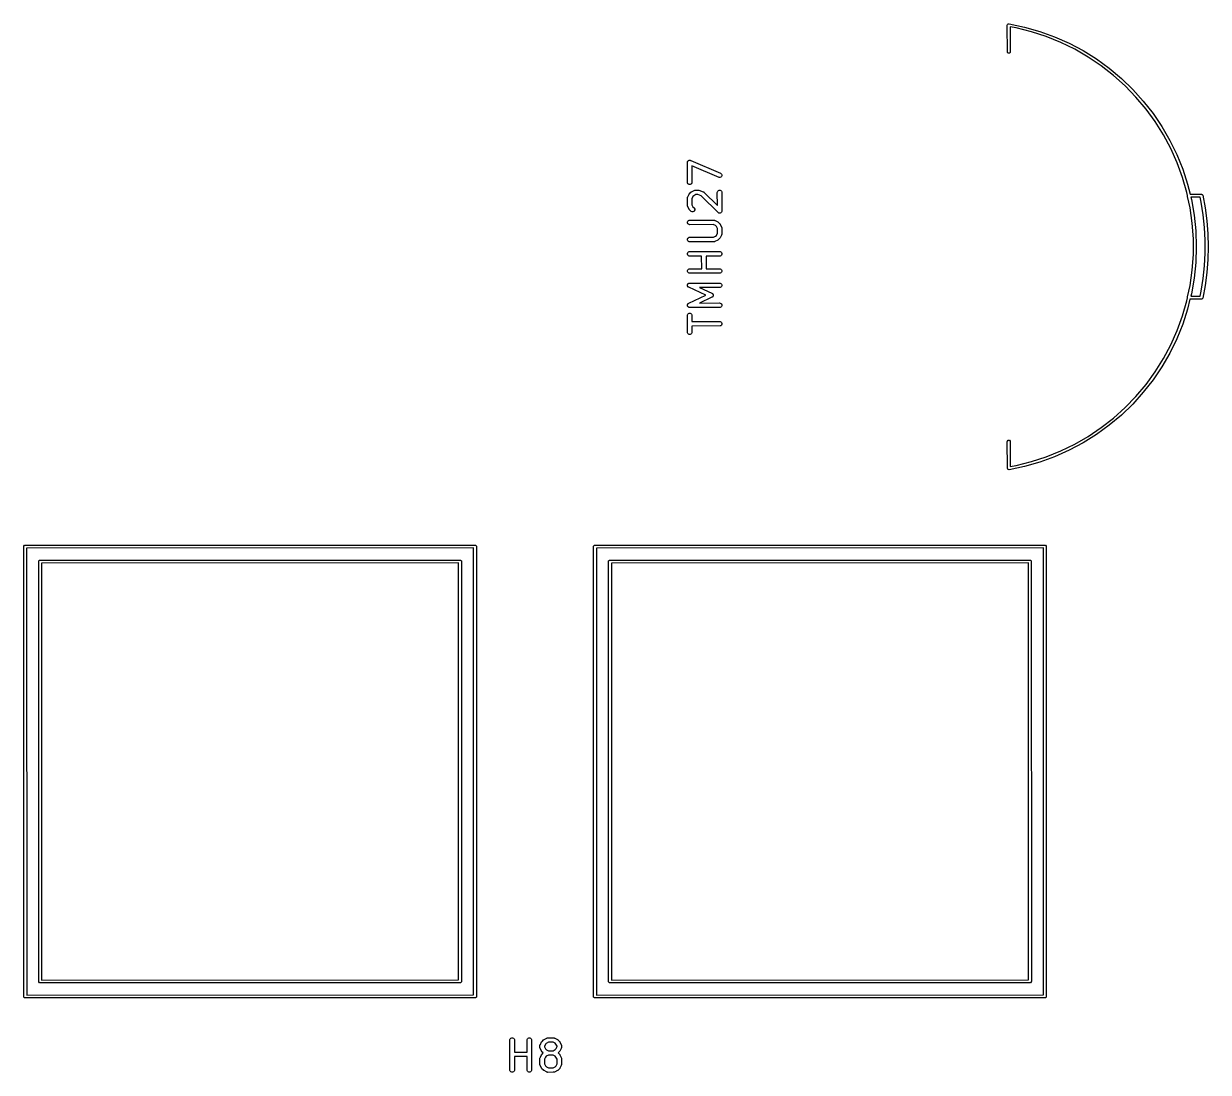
# Model space of a CAD drawing. Extents: x 2.69 to 5.92, y -6.99 to -1.37.
# Drawn here: x 4.348 to 5.904, y -4.096 to -2.719 of the extents above; entities that cross this region are included whole.
import ezdxf

# ---------------------------------------------------------------- set-up
doc = ezdxf.new("R2010")
doc.units = 0
doc.header["$MEASUREMENT"] = 0
doc.layers.add('BLACK', color=7, linetype='CONTINUOUS')

msp = doc.modelspace()

# ---------------------------------------------------------------- linework, layer by layer
at = {"layer": 'BLACK', "linetype": 'CONTINUOUS'}
for p, q in [((5.6397, -2.721), (5.6398, -2.7202)), ((5.6398, -2.7567), (5.6397, -2.721)), ((5.6398, -2.7202), (5.6399, -2.7202)), ((5.6399, -2.7201), (5.6408, -2.7192)), ((5.6399, -2.7202), (5.6399, -2.7201)), ((5.6408, -2.7192), (5.6408, -2.7192)), ((5.6408, -2.7192), (5.6409, -2.7192)), ((5.6409, -2.7192), (5.6411, -2.7192)), ((5.6411, -2.7192), (5.642, -2.7191)), ((5.642, -2.7191), (5.6623, -2.7234)), ((5.642, -2.7191), (5.642, -2.7191)), ((5.6514, -2.7247), (5.6435, -2.7233)), ((5.6435, -2.7233), (5.6436, -2.7559)), ((5.6713, -2.7296), (5.6514, -2.7247)), ((5.6623, -2.7234), (5.6822, -2.7291)), ((5.6908, -2.736), (5.6713, -2.7296)), ((5.6822, -2.7291), (5.7018, -2.7362)), ((5.7098, -2.7436), (5.6908, -2.736)), ((5.7018, -2.7362), (5.7207, -2.7446)), ((5.7282, -2.7526), (5.7098, -2.7436)), ((5.7207, -2.7446), (5.7391, -2.7543)), ((5.6409, -2.7577), (5.6398, -2.7567)), ((5.6424, -2.7577), (5.6409, -2.7577)), ((5.6435, -2.7567), (5.6424, -2.7577)), ((5.6436, -2.7559), (5.6435, -2.7567)), ((5.746, -2.7628), (5.7282, -2.7526)), ((5.7391, -2.7543), (5.7567, -2.7653)), ((5.763, -2.7743), (5.746, -2.7628)), ((5.7567, -2.7653), (5.7735, -2.7775)), ((5.7791, -2.7869), (5.763, -2.7743)), ((5.7735, -2.7775), (5.7894, -2.7908)), ((5.7943, -2.8006), (5.7791, -2.7869)), ((5.7894, -2.7908), (5.8043, -2.8053)), ((5.8086, -2.8154), (5.7943, -2.8006)), ((5.8043, -2.8053), (5.8182, -2.8207)), ((5.8218, -2.8311), (5.8086, -2.8154)), ((5.8182, -2.8207), (5.831, -2.837)), ((5.8338, -2.8476), (5.8218, -2.8311)), ((5.831, -2.837), (5.8426, -2.8542)), ((5.8447, -2.865), (5.8338, -2.8476)), ((5.8426, -2.8542), (5.853, -2.8722)), ((5.8543, -2.8831), (5.8447, -2.865)), ((5.853, -2.8722), (5.8621, -2.8909)), ((5.8626, -2.9018), (5.8543, -2.8831)), ((5.8621, -2.8909), (5.8699, -2.9101)), ((5.2197, -2.9006), (5.22, -2.9001)), ((5.2197, -2.9012), (5.2197, -2.9006)), ((5.2197, -2.9006), (5.2197, -2.9006)), ((5.2197, -2.9006), (5.2197, -2.9006)), ((5.2197, -2.928), (5.2197, -2.9012)), ((5.22, -2.9001), (5.2202, -2.8996)), ((5.2202, -2.8995), (5.2206, -2.8991)), ((5.2202, -2.8996), (5.2202, -2.8995)), ((5.2202, -2.8995), (5.2202, -2.8995)), ((5.2206, -2.8991), (5.221, -2.8987)), ((5.221, -2.8987), (5.2215, -2.8985)), ((5.221, -2.8987), (5.221, -2.8987)), ((5.221, -2.8987), (5.221, -2.8987)), ((5.2215, -2.8985), (5.2221, -2.8983)), ((5.2221, -2.8983), (5.2221, -2.8983)), ((5.2221, -2.8983), (5.2221, -2.8983)), ((5.2221, -2.8983), (5.2226, -2.8983)), ((5.2226, -2.8983), (5.2232, -2.8983)), ((5.2232, -2.8983), (5.2232, -2.8983)), ((5.2232, -2.8983), (5.2232, -2.8983)), ((5.2232, -2.8983), (5.2238, -2.8986)), ((5.2238, -2.8986), (5.2243, -2.8987)), ((5.2243, -2.8987), (5.2243, -2.8988)), ((5.2243, -2.8988), (5.2632, -2.9154)), ((5.2614, -2.921), (5.2255, -2.9057)), ((5.2255, -2.9057), (5.2256, -2.9274)), ((5.8697, -2.9211), (5.8626, -2.9018)), ((5.2625, -2.921), (5.2614, -2.921)), ((5.2636, -2.9205), (5.2625, -2.921)), ((5.2632, -2.9154), (5.2637, -2.9156)), ((5.2644, -2.9197), (5.2636, -2.9205)), ((5.2637, -2.9156), (5.2645, -2.9165)), ((5.2649, -2.9187), (5.2644, -2.9197)), ((5.2645, -2.9165), (5.2649, -2.9175)), ((5.2649, -2.9175), (5.2649, -2.9187)), ((5.8753, -2.9408), (5.8697, -2.9211)), ((5.8699, -2.9101), (5.8763, -2.9298)), ((5.2202, -2.9291), (5.2197, -2.928)), ((5.221, -2.9299), (5.2202, -2.9291)), ((5.2221, -2.9303), (5.221, -2.9299)), ((5.2232, -2.9303), (5.2221, -2.9303)), ((5.2243, -2.9299), (5.2232, -2.9303)), ((5.2251, -2.9291), (5.2243, -2.9299)), ((5.2255, -2.928), (5.2251, -2.9291)), ((5.2251, -2.9398), (5.2288, -2.9379)), ((5.2256, -2.9274), (5.2255, -2.928)), ((5.2288, -2.9379), (5.2293, -2.9377)), ((5.2293, -2.9377), (5.2295, -2.9377)), ((5.2295, -2.9377), (5.2296, -2.9377)), ((5.2296, -2.9377), (5.2301, -2.9377)), ((5.2301, -2.9377), (5.2305, -2.9376)), ((5.2305, -2.9376), (5.2306, -2.9377)), ((5.2306, -2.9377), (5.2339, -2.9376)), ((5.2339, -2.9376), (5.2342, -2.9376)), ((5.2342, -2.9376), (5.2342, -2.9376)), ((5.2342, -2.9376), (5.2343, -2.9377)), ((5.2343, -2.9377), (5.2345, -2.9377)), ((5.2345, -2.9377), (5.2348, -2.9378)), ((5.2348, -2.9378), (5.2404, -2.9396)), ((5.2591, -2.94), (5.2595, -2.9389)), ((5.2595, -2.9389), (5.2604, -2.9381)), ((5.2604, -2.9381), (5.2614, -2.9377)), ((5.2614, -2.9377), (5.2626, -2.9377)), ((5.2626, -2.9377), (5.2636, -2.9381)), ((5.2636, -2.9381), (5.2645, -2.9389)), ((5.2645, -2.9389), (5.2649, -2.94)), ((5.8763, -2.9298), (5.8796, -2.943)), ((5.2197, -2.9475), (5.2198, -2.9474)), ((5.2197, -2.9481), (5.2197, -2.9475)), ((5.2197, -2.957), (5.2197, -2.9481)), ((5.2198, -2.9473), (5.22, -2.9468)), ((5.2198, -2.9474), (5.2198, -2.9473)), ((5.22, -2.9468), (5.2202, -2.9464)), ((5.2202, -2.9464), (5.2219, -2.943)), ((5.2202, -2.9464), (5.2202, -2.9464)), ((5.2219, -2.943), (5.222, -2.9428)), ((5.222, -2.9428), (5.2221, -2.9427)), ((5.2221, -2.9426), (5.2222, -2.9425)), ((5.2221, -2.9427), (5.2221, -2.9426)), ((5.2222, -2.9425), (5.2224, -2.9423)), ((5.2224, -2.9423), (5.2243, -2.9404)), ((5.2243, -2.9404), (5.2245, -2.9402)), ((5.2245, -2.9402), (5.2246, -2.9401)), ((5.2246, -2.9401), (5.2247, -2.94)), ((5.2246, -2.9401), (5.2246, -2.9401)), ((5.2247, -2.94), (5.2251, -2.9398)), ((5.2268, -2.9461), (5.2255, -2.9488)), ((5.2255, -2.9488), (5.2256, -2.9568)), ((5.228, -2.9449), (5.2268, -2.9461)), ((5.2308, -2.9435), (5.228, -2.9449)), ((5.2333, -2.9435), (5.2308, -2.9435)), ((5.2378, -2.945), (5.2333, -2.9435)), ((5.2604, -2.9674), (5.2378, -2.945)), ((5.2404, -2.9396), (5.241, -2.9399)), ((5.241, -2.9399), (5.241, -2.9399)), ((5.241, -2.9399), (5.2411, -2.94)), ((5.2411, -2.94), (5.2415, -2.9403)), ((5.2415, -2.9403), (5.2418, -2.9406)), ((5.2418, -2.9406), (5.2419, -2.9407)), ((5.2419, -2.9407), (5.2591, -2.9579)), ((5.259, -2.9406), (5.2591, -2.94)), ((5.2591, -2.9579), (5.259, -2.9406)), ((5.2649, -2.94), (5.265, -2.9649)), ((5.8761, -2.9446), (5.8753, -2.9408)), ((5.8761, -2.9456), (5.8761, -2.9446)), ((5.8764, -2.9459), (5.8761, -2.9456)), ((5.8796, -2.9608), (5.8764, -2.9459)), ((5.8796, -2.943), (5.8942, -2.9428)), ((5.8927, -2.9466), (5.8805, -2.9468)), ((5.8805, -2.9468), (5.8813, -2.95)), ((5.8813, -2.95), (5.8849, -2.9704)), ((5.8941, -2.9534), (5.8927, -2.9466)), ((5.8969, -2.97), (5.8941, -2.9534)), ((5.8942, -2.9428), (5.8944, -2.9428)), ((5.8944, -2.9428), (5.8945, -2.9428)), ((5.8945, -2.9428), (5.8946, -2.9429)), ((5.8946, -2.9429), (5.895, -2.9429)), ((5.895, -2.9429), (5.8952, -2.9431)), ((5.8952, -2.9431), (5.8956, -2.9433)), ((5.8956, -2.9433), (5.8959, -2.9438)), ((5.8959, -2.9438), (5.8961, -2.944)), ((5.8961, -2.944), (5.8961, -2.9441)), ((5.8961, -2.9441), (5.8962, -2.9443)), ((5.8962, -2.9443), (5.8994, -2.961)), ((5.2197, -2.9571), (5.2197, -2.957)), ((5.2197, -2.9575), (5.2197, -2.9571)), ((5.2197, -2.958), (5.2197, -2.9575)), ((5.2198, -2.9581), (5.2197, -2.958)), ((5.2198, -2.9582), (5.2198, -2.9581)), ((5.22, -2.9588), (5.2198, -2.9582)), ((5.2219, -2.9625), (5.22, -2.9588)), ((5.2221, -2.9628), (5.2219, -2.9625)), ((5.2221, -2.9629), (5.2221, -2.9628)), ((5.2222, -2.963), (5.2221, -2.9629)), ((5.2222, -2.9631), (5.2222, -2.963)), ((5.2224, -2.9633), (5.2222, -2.9631)), ((5.2247, -2.9655), (5.2224, -2.9633)), ((5.2258, -2.966), (5.2247, -2.9655)), ((5.2256, -2.9568), (5.227, -2.9595)), ((5.227, -2.966), (5.2258, -2.966)), ((5.227, -2.9595), (5.2285, -2.961)), ((5.228, -2.9655), (5.227, -2.966)), ((5.2288, -2.9647), (5.228, -2.9655)), ((5.2285, -2.961), (5.2288, -2.9614)), ((5.2288, -2.9614), (5.2293, -2.9625)), ((5.2293, -2.9636), (5.2288, -2.9647)), ((5.2293, -2.9625), (5.2293, -2.9636)), ((5.2611, -2.9677), (5.2604, -2.9674)), ((5.2614, -2.9678), (5.2611, -2.9677)), ((5.2626, -2.9678), (5.2614, -2.9678)), ((5.2614, -2.9678), (5.2614, -2.9678)), ((5.2636, -2.9674), (5.2626, -2.9678)), ((5.2645, -2.9666), (5.2636, -2.9674)), ((5.2648, -2.9658), (5.2645, -2.9666)), ((5.2649, -2.9655), (5.2648, -2.9658)), ((5.265, -2.9649), (5.2649, -2.9655)), ((5.8824, -2.9811), (5.8796, -2.9608)), ((5.8987, -2.9866), (5.8969, -2.97)), ((5.8994, -2.961), (5.9017, -2.9779)), ((5.2197, -2.9794), (5.2202, -2.9783)), ((5.2197, -2.9805), (5.2197, -2.9794)), ((5.2202, -2.9816), (5.2197, -2.9805)), ((5.2202, -2.9783), (5.221, -2.9775)), ((5.221, -2.9824), (5.2202, -2.9816)), ((5.221, -2.9775), (5.2221, -2.977)), ((5.2221, -2.9828), (5.221, -2.9824)), ((5.2221, -2.977), (5.2545, -2.977)), ((5.2226, -2.9829), (5.2221, -2.9828)), ((5.2537, -2.9828), (5.2226, -2.9829)), ((5.2564, -2.9842), (5.2537, -2.9828)), ((5.2545, -2.977), (5.2551, -2.977)), ((5.2551, -2.977), (5.2552, -2.9771)), ((5.2552, -2.9771), (5.2553, -2.9771)), ((5.2553, -2.9771), (5.2558, -2.9773)), ((5.2558, -2.9773), (5.2561, -2.9775)), ((5.2561, -2.9775), (5.2562, -2.9775)), ((5.2562, -2.9775), (5.2596, -2.9792)), ((5.2577, -2.9853), (5.2564, -2.9842)), ((5.2591, -2.9881), (5.2577, -2.9853)), ((5.2596, -2.9792), (5.2598, -2.9793)), ((5.2598, -2.9793), (5.2599, -2.9794)), ((5.2599, -2.9794), (5.2599, -2.9794)), ((5.2599, -2.9794), (5.2601, -2.9795)), ((5.2601, -2.9795), (5.2603, -2.9797)), ((5.2603, -2.9797), (5.2622, -2.9816)), ((5.2622, -2.9816), (5.2624, -2.9818)), ((5.2624, -2.9818), (5.2625, -2.9819)), ((5.2625, -2.9819), (5.2625, -2.9819)), ((5.2625, -2.9819), (5.2626, -2.982)), ((5.2626, -2.982), (5.2627, -2.9824)), ((5.2627, -2.9824), (5.2646, -2.9861)), ((5.8839, -3.0016), (5.8824, -2.9811)), ((5.8849, -2.9704), (5.8871, -2.9911)), ((5.9017, -2.9779), (5.9031, -2.9948)), ((5.2197, -3.0019), (5.2202, -3.0008)), ((5.2202, -3.0008), (5.221, -3)), ((5.221, -3), (5.2221, -2.9995)), ((5.2221, -2.9995), (5.2539, -2.9995)), ((5.2539, -2.9995), (5.2566, -2.9981)), ((5.2566, -2.9981), (5.2578, -2.9969)), ((5.2578, -2.9969), (5.2591, -2.9942)), ((5.2591, -2.9942), (5.2591, -2.9881)), ((5.2622, -3.0007), (5.2603, -3.0027)), ((5.2625, -3.0005), (5.2622, -3.0007)), ((5.2626, -3.0003), (5.2625, -3.0004)), ((5.2625, -3.0004), (5.2625, -3.0005)), ((5.2628, -3), (5.2626, -3.0003)), ((5.2626, -3.0003), (5.2626, -3.0003)), ((5.2644, -2.9966), (5.2628, -3)), ((5.2645, -2.9966), (5.2644, -2.9966)), ((5.2646, -2.9962), (5.2645, -2.9966)), ((5.2646, -2.9861), (5.2648, -2.9867)), ((5.2648, -2.9957), (5.2646, -2.9962)), ((5.2648, -2.9867), (5.2649, -2.9868)), ((5.2649, -2.9956), (5.2648, -2.9957)), ((5.2649, -2.9868), (5.2649, -2.9869)), ((5.2649, -2.9869), (5.2649, -2.9874)), ((5.2649, -2.9874), (5.2649, -2.9878)), ((5.2649, -2.9878), (5.2649, -2.9879)), ((5.2649, -2.9879), (5.265, -2.9949)), ((5.265, -2.9949), (5.2649, -2.9955)), ((5.2649, -2.9955), (5.2649, -2.9956)), ((5.8871, -2.9911), (5.8878, -3.0118)), ((5.8996, -3.0034), (5.8987, -2.9866)), ((5.9031, -2.9948), (5.9035, -3.0118)), ((5.2197, -3.003), (5.2197, -3.0019)), ((5.2202, -3.0041), (5.2197, -3.003)), ((5.221, -3.0049), (5.2202, -3.0041)), ((5.2221, -3.0053), (5.221, -3.0049)), ((5.2226, -3.0054), (5.2221, -3.0053)), ((5.254, -3.0053), (5.2226, -3.0054)), ((5.2541, -3.0054), (5.254, -3.0053)), ((5.2546, -3.0053), (5.2541, -3.0054)), ((5.2551, -3.0053), (5.2546, -3.0053)), ((5.2552, -3.0053), (5.2551, -3.0053)), ((5.2553, -3.0053), (5.2552, -3.0053)), ((5.2558, -3.0051), (5.2553, -3.0053)), ((5.2595, -3.0032), (5.2558, -3.0051)), ((5.2599, -3.003), (5.2595, -3.0032)), ((5.26, -3.0029), (5.2599, -3.003)), ((5.2601, -3.0029), (5.26, -3.0029)), ((5.2603, -3.0027), (5.2601, -3.0028)), ((5.2601, -3.0028), (5.2601, -3.0029)), ((5.8839, -3.0118), (5.8839, -3.0016)), ((5.8839, -3.0221), (5.8839, -3.0118)), ((5.8839, -3.0118), (5.8839, -3.0118)), ((5.8878, -3.0118), (5.8871, -3.0326)), ((5.8878, -3.0118), (5.8878, -3.0118)), ((5.8996, -3.0118), (5.8996, -3.0034)), ((5.8996, -3.0202), (5.8996, -3.0118)), ((5.9035, -3.0118), (5.9031, -3.0288)), ((5.2197, -3.0206), (5.2202, -3.0195)), ((5.2197, -3.0218), (5.2197, -3.0206)), ((5.2202, -3.0228), (5.2197, -3.0218)), ((5.2202, -3.0195), (5.221, -3.0187)), ((5.221, -3.0236), (5.2202, -3.0228)), ((5.221, -3.0187), (5.2221, -3.0183)), ((5.2221, -3.0241), (5.221, -3.0236)), ((5.2221, -3.0183), (5.262, -3.0182)), ((5.2226, -3.0241), (5.2221, -3.0241)), ((5.2384, -3.0241), (5.2226, -3.0241)), ((5.2385, -3.0408), (5.2384, -3.0241)), ((5.2626, -3.0241), (5.2443, -3.0241)), ((5.2443, -3.0241), (5.2443, -3.0408)), ((5.262, -3.0182), (5.2626, -3.0183)), ((5.2626, -3.0183), (5.2636, -3.0187)), ((5.2636, -3.0236), (5.2626, -3.0241)), ((5.2636, -3.0187), (5.2645, -3.0195)), ((5.2645, -3.0228), (5.2636, -3.0236)), ((5.2645, -3.0195), (5.2649, -3.0206)), ((5.2649, -3.0218), (5.2645, -3.0228)), ((5.2649, -3.0206), (5.2649, -3.0218)), ((5.8824, -3.0425), (5.8839, -3.0221)), ((5.8987, -3.037), (5.8996, -3.0202)), ((5.9031, -3.0288), (5.9017, -3.0457)), ((5.2197, -3.0431), (5.2202, -3.042)), ((5.2197, -3.0443), (5.2197, -3.0431)), ((5.2202, -3.0453), (5.2197, -3.0443)), ((5.2202, -3.042), (5.221, -3.0412)), ((5.221, -3.0461), (5.2202, -3.0453)), ((5.221, -3.0412), (5.2221, -3.0408)), ((5.2221, -3.0466), (5.221, -3.0461)), ((5.2221, -3.0408), (5.2385, -3.0408)), ((5.2226, -3.0466), (5.2221, -3.0466)), ((5.2626, -3.0466), (5.2226, -3.0466)), ((5.2443, -3.0408), (5.262, -3.0407)), ((5.262, -3.0407), (5.2626, -3.0408)), ((5.2626, -3.0408), (5.2636, -3.0412)), ((5.2636, -3.0461), (5.2626, -3.0466)), ((5.2636, -3.0412), (5.2645, -3.042)), ((5.2645, -3.0453), (5.2636, -3.0461)), ((5.2645, -3.042), (5.2649, -3.0431)), ((5.2649, -3.0443), (5.2645, -3.0453)), ((5.2649, -3.0431), (5.2649, -3.0443)), ((5.8796, -3.0628), (5.8824, -3.0425)), ((5.8871, -3.0326), (5.8849, -3.0532)), ((5.8969, -3.0537), (5.8987, -3.037)), ((5.9017, -3.0457), (5.8994, -3.0626)), ((5.2197, -3.0619), (5.2198, -3.0618)), ((5.2197, -3.0624), (5.2197, -3.0619)), ((5.2197, -3.0629), (5.2197, -3.0624)), ((5.2197, -3.063), (5.2197, -3.0629)), ((5.2197, -3.0629), (5.2197, -3.0629)), ((5.2199, -3.0635), (5.2197, -3.063)), ((5.2198, -3.0617), (5.22, -3.0613)), ((5.2198, -3.0618), (5.2198, -3.0617)), ((5.2201, -3.064), (5.2199, -3.0635)), ((5.22, -3.0613), (5.2202, -3.0608)), ((5.2202, -3.0607), (5.2206, -3.0603)), ((5.2202, -3.0608), (5.2202, -3.0607)), ((5.2202, -3.0607), (5.2202, -3.0607)), ((5.2206, -3.0603), (5.221, -3.06)), ((5.221, -3.06), (5.2211, -3.0599)), ((5.2211, -3.0599), (5.2216, -3.0597)), ((5.2211, -3.0599), (5.2211, -3.0599)), ((5.2216, -3.0597), (5.2221, -3.0595)), ((5.2221, -3.0595), (5.2221, -3.0595)), ((5.2221, -3.0595), (5.2222, -3.0595)), ((5.2222, -3.0595), (5.2227, -3.0595)), ((5.2227, -3.0595), (5.262, -3.0595)), ((5.262, -3.0595), (5.2626, -3.0595)), ((5.2626, -3.0595), (5.2636, -3.06)), ((5.2636, -3.06), (5.2645, -3.0608)), ((5.2645, -3.0608), (5.2649, -3.0619)), ((5.2649, -3.063), (5.2645, -3.0641)), ((5.2649, -3.0619), (5.2649, -3.063)), ((5.8764, -3.0777), (5.8796, -3.0628)), ((5.8849, -3.0532), (5.8813, -3.0736)), ((5.8941, -3.0702), (5.8969, -3.0537)), ((5.8994, -3.0626), (5.8962, -3.0793)), ((5.2202, -3.064), (5.2201, -3.064)), ((5.2202, -3.0641), (5.2202, -3.064)), ((5.2205, -3.0644), (5.2202, -3.0641)), ((5.2209, -3.0648), (5.2205, -3.0644)), ((5.221, -3.0649), (5.2209, -3.0648)), ((5.2211, -3.0649), (5.221, -3.0649)), ((5.221, -3.0649), (5.221, -3.0649)), ((5.2214, -3.0651), (5.2211, -3.0649)), ((5.2438, -3.0755), (5.2214, -3.0651)), ((5.2214, -3.086), (5.2438, -3.0755)), ((5.2626, -3.0653), (5.2358, -3.0654)), ((5.2358, -3.0654), (5.252, -3.0729)), ((5.2519, -3.0782), (5.2358, -3.0858)), ((5.2523, -3.0781), (5.2519, -3.0782)), ((5.252, -3.0729), (5.2522, -3.073)), ((5.2522, -3.073), (5.2523, -3.073)), ((5.2523, -3.073), (5.2523, -3.0731)), ((5.2523, -3.0731), (5.2525, -3.0732)), ((5.2524, -3.078), (5.2523, -3.0781)), ((5.2525, -3.0779), (5.2524, -3.078)), ((5.2525, -3.0732), (5.2528, -3.0735)), ((5.2528, -3.0776), (5.2525, -3.0779)), ((5.2528, -3.0735), (5.2531, -3.0738)), ((5.2531, -3.0773), (5.2528, -3.0776)), ((5.2531, -3.0738), (5.2532, -3.0739)), ((5.2532, -3.0772), (5.2531, -3.0773)), ((5.2532, -3.0739), (5.2533, -3.074)), ((5.2533, -3.0771), (5.2532, -3.0772)), ((5.2533, -3.074), (5.2534, -3.0744)), ((5.2534, -3.0767), (5.2533, -3.0771)), ((5.2534, -3.0744), (5.2536, -3.0749)), ((5.2536, -3.0763), (5.2534, -3.0767)), ((5.2536, -3.0749), (5.2536, -3.075)), ((5.2536, -3.075), (5.2537, -3.0751)), ((5.2537, -3.076), (5.2536, -3.0761)), ((5.2536, -3.0761), (5.2536, -3.0763)), ((5.2537, -3.0751), (5.2537, -3.0756)), ((5.2537, -3.0756), (5.2537, -3.076)), ((5.2636, -3.0649), (5.2626, -3.0653)), ((5.2645, -3.0641), (5.2636, -3.0649)), ((5.8753, -3.0828), (5.8761, -3.079)), ((5.8761, -3.078), (5.8764, -3.0777)), ((5.8761, -3.079), (5.8761, -3.078)), ((5.8813, -3.0736), (5.8805, -3.0769)), ((5.8805, -3.0769), (5.8927, -3.0769)), ((5.8927, -3.0769), (5.8941, -3.0702)), ((5.2197, -3.0881), (5.2199, -3.0876)), ((5.2197, -3.0882), (5.2197, -3.0881)), ((5.2197, -3.0887), (5.2197, -3.0882)), ((5.2197, -3.0882), (5.2197, -3.0882)), ((5.2197, -3.0893), (5.2197, -3.0887)), ((5.2198, -3.0893), (5.2197, -3.0893)), ((5.2198, -3.0894), (5.2198, -3.0893)), ((5.22, -3.0898), (5.2198, -3.0894)), ((5.2199, -3.0876), (5.2201, -3.0871)), ((5.2202, -3.0903), (5.22, -3.0898)), ((5.2201, -3.0871), (5.2202, -3.0871)), ((5.2202, -3.087), (5.2205, -3.0867)), ((5.2202, -3.0871), (5.2202, -3.087)), ((5.2202, -3.0904), (5.2202, -3.0903)), ((5.2206, -3.0908), (5.2202, -3.0904)), ((5.2202, -3.0904), (5.2202, -3.0904)), ((5.2205, -3.0867), (5.2209, -3.0863)), ((5.221, -3.0911), (5.2206, -3.0908)), ((5.2209, -3.0863), (5.221, -3.0862)), ((5.2209, -3.0863), (5.2209, -3.0863)), ((5.221, -3.0862), (5.2214, -3.086)), ((5.2211, -3.0912), (5.221, -3.0911)), ((5.2216, -3.0914), (5.2211, -3.0912)), ((5.2211, -3.0912), (5.2211, -3.0912)), ((5.2221, -3.0916), (5.2216, -3.0914)), ((5.2222, -3.0916), (5.2221, -3.0916)), ((5.2221, -3.0916), (5.2221, -3.0916)), ((5.2223, -3.0916), (5.2222, -3.0916)), ((5.2226, -3.0916), (5.2223, -3.0916)), ((5.2626, -3.0916), (5.2226, -3.0916)), ((5.2358, -3.0858), (5.262, -3.0857)), ((5.262, -3.0857), (5.2626, -3.0858)), ((5.2626, -3.0858), (5.2636, -3.0862)), ((5.2636, -3.0911), (5.2626, -3.0916)), ((5.2636, -3.0862), (5.2645, -3.087)), ((5.2645, -3.0903), (5.2636, -3.0911)), ((5.2645, -3.087), (5.2649, -3.0881)), ((5.2649, -3.0893), (5.2645, -3.0903)), ((5.2649, -3.0881), (5.2649, -3.0893)), ((5.8697, -3.1025), (5.8753, -3.0828)), ((5.8763, -3.0938), (5.8699, -3.1135)), ((5.8795, -3.0807), (5.8763, -3.0938)), ((5.8938, -3.0807), (5.8795, -3.0807)), ((5.8945, -3.0808), (5.8938, -3.0807)), ((5.8948, -3.0807), (5.8945, -3.0808)), ((5.895, -3.0807), (5.8948, -3.0807)), ((5.8952, -3.0805), (5.895, -3.0807)), ((5.8956, -3.0803), (5.8952, -3.0805)), ((5.8959, -3.0798), (5.8956, -3.0803)), ((5.8961, -3.0796), (5.8959, -3.0798)), ((5.8962, -3.0793), (5.8961, -3.0795)), ((5.8961, -3.0795), (5.8961, -3.0796)), ((5.2197, -3.1012), (5.2202, -3.1002)), ((5.2197, -3.1018), (5.2197, -3.1012)), ((5.2197, -3.1249), (5.2197, -3.1018)), ((5.2202, -3.1002), (5.221, -3.0993)), ((5.221, -3.0993), (5.2221, -3.0989)), ((5.2221, -3.0989), (5.2232, -3.0989)), ((5.2232, -3.0989), (5.2243, -3.0993)), ((5.2243, -3.0993), (5.2251, -3.1002)), ((5.2251, -3.1002), (5.2255, -3.1012)), ((5.2255, -3.1012), (5.2255, -3.1101)), ((5.2255, -3.1101), (5.262, -3.1101)), ((5.262, -3.1101), (5.2626, -3.1102)), ((5.2626, -3.1102), (5.2636, -3.1106)), ((5.8626, -3.1218), (5.8697, -3.1025)), ((5.2202, -3.1259), (5.2197, -3.1249)), ((5.2255, -3.1249), (5.2251, -3.1259)), ((5.2256, -3.1243), (5.2255, -3.1249)), ((5.2626, -3.1159), (5.2256, -3.116)), ((5.2256, -3.116), (5.2256, -3.1243)), ((5.2636, -3.1155), (5.2626, -3.1159)), ((5.2636, -3.1106), (5.2645, -3.1114)), ((5.2645, -3.1147), (5.2636, -3.1155)), ((5.2645, -3.1114), (5.2649, -3.1125)), ((5.2649, -3.1136), (5.2645, -3.1147)), ((5.2649, -3.1125), (5.2649, -3.1136)), ((5.8543, -3.1405), (5.8626, -3.1218)), ((5.8699, -3.1135), (5.8621, -3.1328)), ((5.221, -3.1268), (5.2202, -3.1259)), ((5.2221, -3.1272), (5.221, -3.1268)), ((5.2232, -3.1272), (5.2221, -3.1272)), ((5.2243, -3.1268), (5.2232, -3.1272)), ((5.2251, -3.1259), (5.2243, -3.1268)), ((5.8447, -3.1586), (5.8543, -3.1405)), ((5.8621, -3.1328), (5.853, -3.1514)), ((5.853, -3.1514), (5.8426, -3.1694)), ((5.8426, -3.1694), (5.831, -3.1866)), ((5.8338, -3.176), (5.8447, -3.1586)), ((5.831, -3.1866), (5.8182, -3.2029)), ((5.8218, -3.1926), (5.8338, -3.176)), ((5.8182, -3.2029), (5.8043, -3.2184)), ((5.8086, -3.2083), (5.8218, -3.1926)), ((5.8043, -3.2184), (5.7894, -3.2328)), ((5.7943, -3.223), (5.8086, -3.2083)), ((5.7894, -3.2328), (5.7735, -3.2461)), ((5.7791, -3.2367), (5.7943, -3.223)), ((5.746, -3.2608), (5.763, -3.2493)), ((5.7735, -3.2461), (5.7567, -3.2583)), ((5.763, -3.2493), (5.7791, -3.2367)), ((5.7282, -3.271), (5.746, -3.2608)), ((5.7567, -3.2583), (5.7391, -3.2693)), ((5.6397, -3.2677), (5.6398, -3.267)), ((5.6398, -3.3021), (5.6397, -3.2677)), ((5.6398, -3.267), (5.6409, -3.2659)), ((5.6409, -3.2659), (5.6424, -3.2659)), ((5.6424, -3.2659), (5.6435, -3.267)), ((5.6435, -3.267), (5.6436, -3.3003)), ((5.6908, -3.2877), (5.7098, -3.28)), ((5.7207, -3.279), (5.7018, -3.2875)), ((5.7098, -3.28), (5.7282, -3.271)), ((5.7391, -3.2693), (5.7207, -3.279)), ((5.6514, -3.2989), (5.6713, -3.294)), ((5.6822, -3.2946), (5.6623, -3.3003)), ((5.6713, -3.294), (5.6908, -3.2877)), ((5.7018, -3.2875), (5.6822, -3.2946)), ((5.6397, -3.3024), (5.6398, -3.3021)), ((5.6398, -3.3031), (5.6397, -3.3024)), ((5.6398, -3.3034), (5.6398, -3.3031)), ((5.6399, -3.3034), (5.6398, -3.3034)), ((5.6399, -3.3036), (5.6399, -3.3034)), ((5.6408, -3.3044), (5.6399, -3.3036)), ((5.6409, -3.3045), (5.6408, -3.3044)), ((5.6408, -3.3044), (5.6408, -3.3044)), ((5.6411, -3.3045), (5.6409, -3.3045)), ((5.642, -3.3046), (5.6411, -3.3045)), ((5.6623, -3.3003), (5.642, -3.3046)), ((5.6436, -3.3003), (5.6514, -3.2989)), ((4.3484, -3.4055), (4.3486, -3.4048)), ((4.3486, -3.9968), (4.3484, -3.4055)), ((4.3486, -3.4048), (4.3496, -3.4037)), ((4.3496, -3.4037), (4.9409, -3.4035)), ((4.9409, -3.4035), (4.9417, -3.4037)), ((4.9417, -3.4037), (4.9428, -3.4048)), ((4.9428, -3.4048), (4.9429, -3.9961)), ((5.0965, -3.4055), (5.0966, -3.4048)), ((5.0966, -3.9968), (5.0965, -3.4055)), ((5.0966, -3.4048), (5.0977, -3.4037)), ((5.0977, -3.4037), (5.689, -3.4035)), ((5.689, -3.4035), (5.6897, -3.4037)), ((5.6897, -3.4037), (5.6908, -3.4048)), ((5.6908, -3.4048), (5.6909, -3.9961)), ((4.939, -3.4073), (4.3522, -3.4075)), ((4.3522, -3.4075), (4.3524, -3.9942)), ((4.9391, -3.9941), (4.939, -3.4073)), ((5.687, -3.4073), (5.1002, -3.4075)), ((5.1002, -3.4075), (5.1004, -3.9942)), ((5.6872, -3.9941), (5.687, -3.4073)), ((4.3681, -3.4252), (4.3683, -3.4244)), ((4.3683, -3.9771), (4.3681, -3.4252)), ((4.3683, -3.4244), (4.3693, -3.4234)), ((4.3693, -3.4234), (4.9213, -3.4232)), ((4.9193, -3.427), (4.3719, -3.4272)), ((4.3719, -3.4272), (4.372, -3.9746)), ((4.9194, -3.9744), (4.9193, -3.427)), ((4.9213, -3.4232), (4.922, -3.4234)), ((4.922, -3.4234), (4.9231, -3.4244)), ((4.9231, -3.4244), (4.9232, -3.9764)), ((5.1161, -3.4252), (5.1163, -3.4244)), ((5.1163, -3.9771), (5.1161, -3.4252)), ((5.1163, -3.4244), (5.1174, -3.4234)), ((5.1174, -3.4234), (5.6693, -3.4232)), ((5.6673, -3.427), (5.1199, -3.4272)), ((5.1199, -3.4272), (5.1201, -3.9746)), ((5.6675, -3.9744), (5.6673, -3.427)), ((5.6693, -3.4232), (5.67, -3.4234)), ((5.67, -3.4234), (5.6711, -3.4244)), ((5.6711, -3.4244), (5.6713, -3.9764)), ((4.3693, -3.9782), (4.3683, -3.9771)), ((4.3683, -3.9771), (4.3683, -3.9771)), ((4.3701, -3.9783), (4.3693, -3.9782)), ((4.922, -3.9782), (4.3701, -3.9783)), ((4.372, -3.9746), (4.9194, -3.9744)), ((4.9231, -3.9771), (4.922, -3.9782)), ((4.9232, -3.9764), (4.9231, -3.9771)), ((5.1174, -3.9782), (5.1163, -3.9771)), ((5.1163, -3.9771), (5.1163, -3.9771)), ((5.1181, -3.9783), (5.1174, -3.9782)), ((5.67, -3.9782), (5.1181, -3.9783)), ((5.1201, -3.9746), (5.6675, -3.9744)), ((5.6711, -3.9771), (5.67, -3.9782)), ((5.6713, -3.9764), (5.6711, -3.9771)), ((4.3524, -3.9942), (4.9391, -3.9941)), ((4.9429, -3.9961), (4.9428, -3.9968)), ((5.1004, -3.9942), (5.6872, -3.9941)), ((5.6909, -3.9961), (5.6908, -3.9968)), ((4.3496, -3.9979), (4.3486, -3.9968)), ((4.3504, -3.998), (4.3496, -3.9979)), ((4.9417, -3.9979), (4.3504, -3.998)), ((4.9428, -3.9968), (4.9417, -3.9979)), ((5.0977, -3.9979), (5.0966, -3.9968)), ((5.0984, -3.998), (5.0977, -3.9979)), ((5.6897, -3.9979), (5.0984, -3.998)), ((5.6908, -3.9968), (5.6897, -3.9979)), ((4.9867, -4.0533), (4.9868, -4.0528)), ((4.9868, -4.0933), (4.9867, -4.0533)), ((4.9868, -4.0528), (4.9872, -4.0517)), ((4.9872, -4.0517), (4.988, -4.0509)), ((4.988, -4.0509), (4.9891, -4.0504)), ((4.9891, -4.0504), (4.9903, -4.0504)), ((4.9903, -4.0504), (4.9913, -4.0509)), ((4.9913, -4.0509), (4.9921, -4.0517)), ((4.9921, -4.0517), (4.9926, -4.0528)), ((4.9926, -4.0528), (4.9926, -4.0692)), ((5.0092, -4.0533), (5.0093, -4.0528)), ((5.0093, -4.0691), (5.0092, -4.0533)), ((5.0093, -4.0528), (5.0097, -4.0517)), ((5.0097, -4.0517), (5.0105, -4.0509)), ((5.0105, -4.0509), (5.0116, -4.0504)), ((5.0116, -4.0504), (5.0128, -4.0504)), ((5.0128, -4.0504), (5.0138, -4.0509)), ((5.0138, -4.0509), (5.0146, -4.0517)), ((5.0146, -4.0517), (5.0151, -4.0528)), ((5.0151, -4.0528), (5.0151, -4.0927)), ((5.0267, -4.0591), (5.0283, -4.0558)), ((5.0283, -4.0558), (5.0284, -4.0555)), ((5.0284, -4.0555), (5.0285, -4.0554)), ((5.0285, -4.0554), (5.0286, -4.0553)), ((5.0285, -4.0554), (5.0285, -4.0554)), ((5.0286, -4.0553), (5.0289, -4.0551)), ((5.0289, -4.0551), (5.0307, -4.0531)), ((5.0307, -4.0531), (5.0309, -4.0529)), ((5.0309, -4.0529), (5.031, -4.0529)), ((5.031, -4.0529), (5.0311, -4.0529)), ((5.0311, -4.0529), (5.0312, -4.0528)), ((5.0312, -4.0528), (5.0315, -4.0526)), ((5.0315, -4.0526), (5.0352, -4.0507)), ((5.0345, -4.0577), (5.0333, -4.0589)), ((5.0372, -4.0563), (5.0345, -4.0577)), ((5.0352, -4.0507), (5.0358, -4.0505)), ((5.0358, -4.0505), (5.0359, -4.0505)), ((5.0359, -4.0505), (5.036, -4.0504)), ((5.036, -4.0504), (5.0365, -4.0504)), ((5.0365, -4.0504), (5.0369, -4.0504)), ((5.0369, -4.0504), (5.037, -4.0504)), ((5.037, -4.0504), (5.0441, -4.0504)), ((5.0433, -4.0562), (5.0372, -4.0563)), ((5.046, -4.0576), (5.0433, -4.0562)), ((5.0441, -4.0504), (5.0446, -4.0504)), ((5.0446, -4.0504), (5.0447, -4.0505)), ((5.0447, -4.0505), (5.0448, -4.0505)), ((5.0448, -4.0505), (5.0453, -4.0507)), ((5.0453, -4.0507), (5.0457, -4.0509)), ((5.0457, -4.0509), (5.0457, -4.0509)), ((5.0457, -4.0509), (5.0491, -4.0526)), ((5.0472, -4.0587), (5.046, -4.0576)), ((5.0486, -4.0615), (5.0472, -4.0587)), ((5.0491, -4.0526), (5.0494, -4.0527)), ((5.0494, -4.0527), (5.0494, -4.0528)), ((5.0494, -4.0528), (5.0495, -4.0528)), ((5.0495, -4.0528), (5.0496, -4.0529)), ((5.0496, -4.0529), (5.0498, -4.0531)), ((5.0498, -4.0531), (5.0518, -4.055)), ((5.0518, -4.055), (5.052, -4.0552)), ((5.052, -4.0552), (5.052, -4.0553)), ((5.052, -4.0553), (5.052, -4.0553)), ((5.052, -4.0553), (5.0521, -4.0554)), ((5.0521, -4.0554), (5.0523, -4.0558)), ((5.0523, -4.0558), (5.0542, -4.0595)), ((4.9926, -4.0692), (5.0093, -4.0691)), ((5.0261, -4.0608), (5.0262, -4.0603)), ((5.0261, -4.0623), (5.0261, -4.0608)), ((5.0261, -4.0626), (5.0261, -4.0623)), ((5.0261, -4.0623), (5.0261, -4.0623)), ((5.0262, -4.0633), (5.0261, -4.0626)), ((5.0262, -4.0601), (5.0265, -4.0595)), ((5.0262, -4.0602), (5.0262, -4.0601)), ((5.0262, -4.0603), (5.0262, -4.0602)), ((5.0262, -4.0634), (5.0262, -4.0633)), ((5.0262, -4.0635), (5.0262, -4.0634)), ((5.0264, -4.064), (5.0262, -4.0635)), ((5.0283, -4.0678), (5.0264, -4.064)), ((5.0265, -4.0595), (5.0266, -4.0592)), ((5.0266, -4.0592), (5.0267, -4.0591)), ((5.0267, -4.076), (5.0283, -4.0726)), ((5.0285, -4.0681), (5.0283, -4.0678)), ((5.0283, -4.0726), (5.0284, -4.0724)), ((5.0284, -4.0724), (5.0285, -4.0723)), ((5.0286, -4.0682), (5.0285, -4.0681)), ((5.0285, -4.0723), (5.0286, -4.0722)), ((5.0285, -4.0723), (5.0285, -4.0723)), ((5.0286, -4.0683), (5.0286, -4.0682)), ((5.0287, -4.0683), (5.0286, -4.0683)), ((5.0286, -4.0722), (5.0289, -4.0719)), ((5.0288, -4.0686), (5.0287, -4.0683)), ((5.0305, -4.0702), (5.0288, -4.0686)), ((5.0289, -4.0719), (5.0305, -4.0702)), ((5.0333, -4.0589), (5.032, -4.0616)), ((5.032, -4.0616), (5.032, -4.0621)), ((5.032, -4.0621), (5.0334, -4.0648)), ((5.0334, -4.0648), (5.0346, -4.066)), ((5.0372, -4.0732), (5.0345, -4.0746)), ((5.0346, -4.066), (5.0373, -4.0673)), ((5.0433, -4.0731), (5.0372, -4.0732)), ((5.0373, -4.0673), (5.0434, -4.0673)), ((5.046, -4.0744), (5.0433, -4.0731)), ((5.0434, -4.0673), (5.0462, -4.0659)), ((5.0462, -4.0659), (5.0473, -4.0646)), ((5.0473, -4.0646), (5.0486, -4.062)), ((5.0486, -4.062), (5.0486, -4.0615)), ((5.0518, -4.0685), (5.0501, -4.0702)), ((5.0501, -4.0702), (5.0518, -4.0719)), ((5.052, -4.0683), (5.0518, -4.0685)), ((5.0518, -4.0719), (5.052, -4.0721)), ((5.0521, -4.0681), (5.052, -4.0683)), ((5.052, -4.0721), (5.052, -4.0722)), ((5.052, -4.0722), (5.052, -4.0722)), ((5.052, -4.0722), (5.0521, -4.0723)), ((5.0522, -4.068), (5.0521, -4.0681)), ((5.0521, -4.0681), (5.0521, -4.0681)), ((5.0521, -4.0723), (5.0523, -4.0727)), ((5.0523, -4.0678), (5.0522, -4.068)), ((5.054, -4.0644), (5.0523, -4.0678)), ((5.0523, -4.0727), (5.0542, -4.0764)), ((5.0542, -4.064), (5.054, -4.0644)), ((5.054, -4.0644), (5.054, -4.0644)), ((5.0542, -4.0595), (5.0544, -4.0601)), ((5.0544, -4.0635), (5.0542, -4.064)), ((5.0544, -4.0601), (5.0544, -4.0602)), ((5.0544, -4.0602), (5.0545, -4.0603)), ((5.0545, -4.0633), (5.0544, -4.0634)), ((5.0544, -4.0634), (5.0544, -4.0635)), ((5.0545, -4.0603), (5.0545, -4.061)), ((5.0545, -4.061), (5.0545, -4.0612)), ((5.0545, -4.0612), (5.0545, -4.0612)), ((5.0545, -4.0612), (5.0545, -4.0627)), ((5.0545, -4.0627), (5.0545, -4.0633)), ((5.0093, -4.075), (4.9926, -4.075)), ((4.9926, -4.075), (4.9926, -4.0927)), ((5.0093, -4.0933), (5.0093, -4.075)), ((5.0261, -4.0777), (5.0262, -4.0771)), ((5.0262, -4.0848), (5.0261, -4.0777)), ((5.0262, -4.0853), (5.0261, -4.0848)), ((5.0261, -4.0848), (5.0262, -4.0848)), ((5.0262, -4.0769), (5.0265, -4.0764)), ((5.0262, -4.077), (5.0262, -4.0769)), ((5.0262, -4.0771), (5.0262, -4.077)), ((5.0262, -4.0858), (5.0262, -4.0853)), ((5.0262, -4.0859), (5.0262, -4.0858)), ((5.0262, -4.086), (5.0262, -4.0859)), ((5.0264, -4.0865), (5.0262, -4.086)), ((5.0283, -4.0903), (5.0264, -4.0865)), ((5.0265, -4.0764), (5.0266, -4.0761)), ((5.0266, -4.0761), (5.0267, -4.076)), ((5.0333, -4.0758), (5.032, -4.0785)), ((5.032, -4.0785), (5.032, -4.0846)), ((5.032, -4.0846), (5.0334, -4.0873)), ((5.0345, -4.0746), (5.0333, -4.0758)), ((5.0334, -4.0873), (5.0346, -4.0885)), ((5.0346, -4.0885), (5.0373, -4.0898)), ((5.0373, -4.0898), (5.0434, -4.0898)), ((5.0434, -4.0898), (5.0462, -4.0884)), ((5.0472, -4.0756), (5.046, -4.0744)), ((5.0462, -4.0884), (5.0473, -4.0871)), ((5.0486, -4.0783), (5.0472, -4.0756)), ((5.0473, -4.0871), (5.0487, -4.0844)), ((5.0487, -4.0844), (5.0486, -4.0783)), ((5.054, -4.0869), (5.0523, -4.0903)), ((5.0542, -4.0865), (5.054, -4.0869)), ((5.054, -4.0869), (5.054, -4.0869)), ((5.0542, -4.0764), (5.0544, -4.0769)), ((5.0544, -4.086), (5.0542, -4.0865)), ((5.0544, -4.0769), (5.0544, -4.077)), ((5.0544, -4.077), (5.0545, -4.0771)), ((5.0545, -4.0858), (5.0544, -4.0859)), ((5.0544, -4.0859), (5.0544, -4.086)), ((5.0545, -4.0771), (5.0545, -4.0777)), ((5.0545, -4.0777), (5.0545, -4.0781)), ((5.0545, -4.0781), (5.0545, -4.0782)), ((5.0545, -4.0782), (5.0545, -4.0852)), ((5.0545, -4.0852), (5.0545, -4.0858)), ((4.9872, -4.0943), (4.9868, -4.0933)), ((4.988, -4.0952), (4.9872, -4.0943)), ((4.9891, -4.0956), (4.988, -4.0952)), ((4.9903, -4.0956), (4.9891, -4.0956)), ((4.9913, -4.0952), (4.9903, -4.0956)), ((4.9921, -4.0943), (4.9913, -4.0952)), ((4.9926, -4.0933), (4.9921, -4.0943)), ((4.9926, -4.0927), (4.9926, -4.0933)), ((5.0097, -4.0943), (5.0093, -4.0933)), ((5.0105, -4.0952), (5.0097, -4.0943)), ((5.0116, -4.0956), (5.0105, -4.0952)), ((5.0128, -4.0956), (5.0116, -4.0956)), ((5.0138, -4.0952), (5.0128, -4.0956)), ((5.0146, -4.0943), (5.0138, -4.0952)), ((5.0151, -4.0933), (5.0146, -4.0943)), ((5.0151, -4.0927), (5.0151, -4.0933)), ((5.0285, -4.0906), (5.0283, -4.0903)), ((5.0286, -4.0907), (5.0285, -4.0906)), ((5.0286, -4.0908), (5.0286, -4.0907)), ((5.0287, -4.0908), (5.0286, -4.0908)), ((5.0288, -4.091), (5.0287, -4.0908)), ((5.0308, -4.0929), (5.0288, -4.091)), ((5.031, -4.0932), (5.0308, -4.0929)), ((5.0311, -4.0932), (5.031, -4.0932)), ((5.0312, -4.0933), (5.0311, -4.0932)), ((5.0315, -4.0935), (5.0312, -4.0933)), ((5.0312, -4.0933), (5.0312, -4.0933)), ((5.0349, -4.0951), (5.0315, -4.0935)), ((5.0349, -4.0952), (5.0349, -4.0951)), ((5.0353, -4.0953), (5.0349, -4.0952)), ((5.0358, -4.0956), (5.0353, -4.0953)), ((5.0359, -4.0956), (5.0358, -4.0956)), ((5.036, -4.0956), (5.0359, -4.0956)), ((5.0366, -4.0957), (5.036, -4.0956)), ((5.0436, -4.0956), (5.0366, -4.0957)), ((5.0437, -4.0956), (5.0436, -4.0956)), ((5.0441, -4.0956), (5.0437, -4.0956)), ((5.0446, -4.0956), (5.0441, -4.0956)), ((5.0447, -4.0956), (5.0446, -4.0956)), ((5.0448, -4.0956), (5.0447, -4.0956)), ((5.0454, -4.0954), (5.0448, -4.0956)), ((5.0491, -4.0934), (5.0454, -4.0954)), ((5.0494, -4.0933), (5.0491, -4.0934)), ((5.0496, -4.0932), (5.0494, -4.0933)), ((5.0497, -4.0931), (5.0496, -4.0932)), ((5.0496, -4.0932), (5.0496, -4.0932)), ((5.0499, -4.0929), (5.0497, -4.0931)), ((5.0518, -4.091), (5.0499, -4.0929)), ((5.052, -4.0908), (5.0518, -4.091)), ((5.0521, -4.0906), (5.052, -4.0908)), ((5.0522, -4.0905), (5.0521, -4.0906)), ((5.0521, -4.0906), (5.0521, -4.0906)), ((5.0523, -4.0903), (5.0522, -4.0905))]:
    msp.add_line(p, q, dxfattribs=at)

doc.saveas('drawing.dxf')
